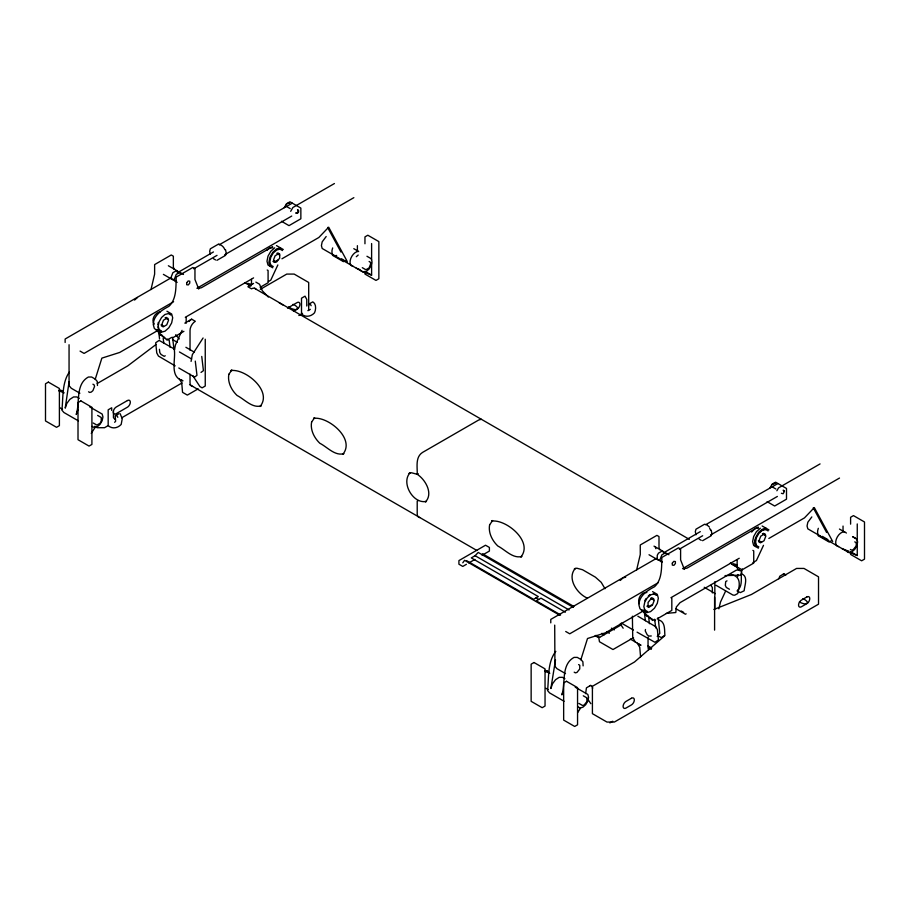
<?xml version="1.0" encoding="UTF-8"?>
<svg xmlns="http://www.w3.org/2000/svg" width="910" height="910" viewBox="0 0 910 910"><rect width="100%" height="100%" fill="white"/><g stroke="black" fill="none" stroke-linecap="round" stroke-linejoin="round"><path stroke-width="1.36" d="M737.68 576.803L737.919 574.529M742.219 568.841C739.762 575.37 743.811 585.346 737.555 590.215M159.421 334.209L164.755 337.69M69.058 344.742L69.058 381.847L65.224 408.135L66.851 403.414L69.899 399.331L73.539 396.953L76.815 396.942L79.261 398.352M159.421 349.281L159.819 352.636L161.104 354.525L164.232 356.333L165.233 355.764M645.474 629.492L645.258 630.926L647.158 634.725L648.773 636.079L651.287 635.965M718.877 608.836L720.515 602.01L725.543 591.227M157.828 324.745L158.283 322.527M297.991 211.609L297.991 210.108M755.345 539.562L755.493 544.032M151.003 289.517L154.62 274.137L154.62 264.594L171.273 254.982L173.355 256.188L173.355 267.017L174.174 269.371M636.647 569.899L640.265 554.52L640.265 544.976L656.918 535.364L658.999 536.57L658.999 547.399L659.818 549.754M95.175 379.447L101.863 358.13L119.733 352.443L157.828 330.455M580.819 659.83L587.507 638.513L605.378 632.837L643.472 610.837M77.873 409.784L76.247 414.494C80.103 402.561 75.257 384.202 88.384 377.024L91.66 377.013L95.22 379.072L97.245 381.415L97.472 385.499M555.51 659.875L550.868 688.517L552.495 683.808L555.544 679.713L559.184 677.347L562.46 677.324L564.905 678.746M562.698 692.521L561.891 694.887C565.747 682.944 560.901 664.596 574.039 657.407L577.304 657.395L580.864 659.454L582.889 661.797L583.117 665.881M778.88 578.771L779.768 576.235L783.76 573.846M182.068 330.341L175.471 344.879L174.379 350.373C175.721 360.269 169.374 376.933 182.956 380.846L180.874 379.675M277.846 264.946L270.759 280.178L268.404 281.543M763.501 545.329L756.403 560.571L752.866 562.607M655.689 627.855L654.836 620.62L655.393 620.119M203.078 337.985L192.34 354.638L191.077 361.406M284.284 207.639L286.502 203.794L289.96 201.792L300.857 208.083L300.857 218.787L289.016 225.635L281.463 221.267M290.677 211.336L292.906 207.48L334.425 183.536M644.769 600.736L646.009 598.587M769.928 488.022L772.146 484.177L775.604 482.175L786.502 488.465L786.502 499.18L774.66 506.017L767.107 501.66M776.878 490.752L778.551 487.874L820.069 463.918M91.239 433.399L95.686 426.494M577.622 712.632L580.591 708.037M751.626 532.077L755.061 528.448L758.496 528.107M462.78 562.824L464.589 560.31L559.764 615.262M69.41 372.008C61.834 382.712 63.268 397.704 61.903 410.16L63.916 412.514L78.431 420.886M555.817 651.367C547.32 662.105 549.014 677.711 547.547 690.553L549.572 692.897L564.075 701.269M114.649 422.308L115.627 421.262L115.331 417.292A1.956 1.126 60 0 1 115.968 415.517A1.956 1.126 60 0 1 117.811 417.315M308.956 309.65L307.978 310.685L310.321 309.332M266.983 250.227L269.417 248.066L272.852 247.725M466.568 560.628L533.578 599.315L538.31 596.585L471.3 557.898L475.1 555.703L478.228 552.438L573.402 607.391M134.578 300.072L137.478 297.502M286.309 204.272L288.993 202.714M297.513 212.428L296.216 213.179M274.706 247.816L270.85 251.24L268.018 256.142L266.983 261.193L268.018 265.06L272.75 267.79M277.789 260.021L274.228 262.069M326.178 236.543L322.174 241.867L321.412 245.62L322.174 248.475L363.397 272.272L366.264 271.51L369.119 268.973L371.223 265.345L371.985 261.591L371.223 258.724L366.958 256.267M356.288 256.722L358.199 255.027M620.222 580.455L622.156 578.737M771.953 484.655L774.637 483.108M648.318 596.016L650.013 594.514M651.788 604.854L648.227 606.913M760.351 528.198L756.494 531.622L753.662 536.525L752.627 541.575L753.662 545.443L758.394 548.173M759.111 532.304L761.647 530.064M811.834 516.925L807.83 522.249L807.056 526.003L807.83 528.858L849.041 552.654L851.908 551.892L854.763 549.356L856.867 545.727L857.63 541.973L856.867 539.118L852.602 536.65L856.867 539.118M664.709 635.783L634.532 661.98L592.41 686.299L592.41 713.667L606.947 722.051L614.364 722.051L818.522 604.183L818.522 576.826L803.985 568.432L796.58 568.432L751.433 594.492L713.884 609.484M156.042 344.503L127.73 365.888L97.222 383.508M201.019 372.417L203.43 370.666L201.747 356.436M657.168 618.971L657.862 618.436M218.9 243.869L210.335 248.817L209.675 251.251L210.335 254.425M177.222 272.863L213.429 251.956M170.887 277.959L65.133 339.009L65.133 342.467M193.716 268.803L217.024 255.357M224.622 254.8L291.735 216.057M216.967 260.317L225.543 255.369L226.192 252.935L225.543 249.749M173.605 301.733L84.084 353.41L80.069 351.101M196.901 288.277L353.853 197.663M272.625 246.61L201.44 287.708L197.982 288.481M281.952 258.793L318.83 237.499L328.669 227.181L347.063 261.147M253.583 277.88L185.31 317.294L186.175 317.795L186.175 323.232M184.832 323.13L191.669 319.183L195.32 321.287A7.485 4.322 -60 0 0 190.031 330.444L190.031 350.191M253.583 283.431L247.884 286.73L251.524 288.834A7.485 4.322 -60 0 1 256.108 289.243M183.911 331.331L172.536 337.894L171.671 337.394L167.008 340.078L154.29 328.317L153.255 324.449C153.562 315.315 161.65 310.139 168.885 306.351C176.688 299.276 175.88 286.741 176.221 277.061L192.874 267.449L194.956 268.655L194.956 279.495L198.733 289.016M260.135 287.321L268.086 282.726L268.086 270.509L267.221 270.008M260.271 289.369L286.752 274.081L294.158 274.081L308.695 282.475L308.695 308.763M345.39 260.544L343.479 261.648L332.446 255.278M287.514 308.126L297.058 302.62A4.072 2.355 -60 0 1 299.936 304.281A4.072 2.355 -60 0 1 297.058 309.275L293.486 311.334M115.422 415.745L118.948 413.72M308.752 304.133L312.812 301.87C316.373 303.747 316.077 309.662 314.496 312.847C310.97 316.623 305.533 317.635 301.506 313.984L301.506 298.196L305.032 296.159L306.772 299.458L306.772 306.022M111.703 410.41L111.703 407.782L108.176 409.807L108.176 425.607L104.536 427.711L97.12 427.711L94.697 426.312M121.747 417.77L182.011 382.974M298.855 315.52L302.541 313.381M198.164 388.854L187.335 395.099L182.557 392.346L181.727 382.871L179.304 378.742M418.259 473.689L417.212 474.281L411.4 472.734L409 473.473L410.035 472.87C400.696 482.709 413.288 504.504 426.471 501.342L425.436 501.945C433.535 493.618 425.436 479.581 417.212 474.281C417.485 466.966 415.142 457.207 422.502 452.452L478.717 419.999L481.367 419.283M418.259 500.534L417.212 501.126L417.212 513.797A7.485 4.322 -60 0 0 419.863 517.562M466.409 564.325L462.78 566.429L458.913 564.2L458.913 560.594L485.53 545.226L489.398 547.456L489.398 551.062L482.141 555.248M468.832 562.937L474.872 559.445M705.796 524.626L777.913 483.551M663.504 552.882L700.302 531.633M656.531 558.342L550.777 619.403L550.777 622.861M679.361 549.196L702.668 535.74M710.585 535L777.379 496.439M702.611 540.699L711.188 535.751L711.836 533.317L711.188 530.143M658.021 582.821L569.728 633.804L565.713 631.483M682.545 568.67L839.509 478.046M758.269 527.004L687.084 568.102L683.637 568.864M768.836 538.47L804.474 517.892L814.313 507.575L832.707 541.53M599.474 637.432L621.257 624.863M739.227 558.262L670.954 597.677L671.819 598.177L671.819 610.405L658.18 618.277M740.092 570.991L753.73 563.108L753.73 550.891L752.866 550.391M633.553 637.671L612.987 649.535L599.474 641.743L598.814 637.808L595.151 635.692M686.14 613.829L685.446 614.227L675.607 608.551M831.035 540.927L829.124 542.03L818.09 535.66M590.442 685.469L586.438 687.858L585.608 693.636M609.871 722.893L612.748 721.232M726.999 580.853L725.714 581.581L725.315 585.392L726.316 587.451L729.445 589.259M645.929 615.49L654.859 620.643L654.688 619.209M657.213 636.409L659.795 633.383L658.192 617.594M288.231 203.419L289.573 203.055M292.269 203.169L219.253 244.767A5.892 3.401 60 0 1 224.941 249.806M280.473 247.884L276.617 248.919L272.75 252.343L269.929 257.246L268.894 262.296L269.929 266.164M277.14 249.374L279.393 248.771L282.475 250.546M279.996 249.124L276.617 250.023L273.227 253.025L270.759 257.314L269.849 261.75L270.759 265.129M174.561 279.279L172.741 279.768L163.379 274.365M278.085 254.038L275.138 255.744L273.671 259.543L274.058 261.011M166.45 318.489L163.493 320.195L162.025 323.994L162.424 325.473M159.204 331.149L161.115 332.252L164.972 331.217L168.839 327.793L171.66 322.891L172.695 317.84L171.66 313.973L166.928 311.243M59.048 390.777L60.959 390.265L63.131 391.516L59.23 390.003M773.875 483.801L775.229 483.438M766.118 528.266L762.261 529.301L758.394 532.725L755.573 537.628L754.538 542.678L755.573 546.546M762.785 529.756L765.037 529.154L768.12 530.928M765.64 529.506L762.261 530.405L758.872 533.408L756.403 537.696L755.493 542.133L756.403 545.511M763.74 534.42L760.783 536.126L759.315 539.926L759.702 541.404M623.122 577.884L625.693 577.19M759.873 542.451L761.647 541.985M654.006 593.957L650.616 594.867L647.237 597.87L644.758 602.158L643.848 606.583L644.758 609.973M652.095 598.882L650.616 599.269L648.068 602.454L648.068 605.855M848.78 550.891L846.869 551.403L857.254 555.521L857.254 523.933M544.692 671.159L546.603 670.647L548.775 671.898L544.874 670.386M162.242 335.403L160.285 335.108M647.021 615.968L647.886 615.786M160.206 311.868C155.144 312.301 150.628 320.036 154.336 324.096M725.042 575.62L740.512 575.165L741.559 574.563L741.559 571.742M666.325 613.374L675.8 612.521L676.357 606.97L680.054 602.647L736.27 570.195L739.125 569.944M215.613 259.953L213.463 258.713M701.257 540.335L699.107 539.095M247.793 283.351L251.399 284.443M733.437 563.734L737.043 564.826M646.851 592.569C641.482 591.386 637.057 599.155 639.207 603.762M58.979 390.845L64.178 392.858M544.635 671.227L549.822 673.241M356.288 268.166L360.178 269.713M361.224 271.021L371.61 275.138L371.61 262.774M841.932 548.548L847.119 550.607M638.9 644.109L640.97 645.281L630.334 639.082M784.249 490.843L783.157 490.217L784.42 491.491L783.123 493.743L781.383 493.288M297.513 209.823L298.605 210.449L298.605 211.95L297.468 213.361L295.739 212.906M286.047 206.206L290.21 208.606M771.691 486.588L775.855 488.988M353.797 248.669L358.631 251.456A8.099 4.675 -60 0 0 350.805 258.394A8.099 4.675 -60 0 0 352.898 266.22M839.441 529.051L844.275 531.85M369.119 261.488L370.302 262.16L370.723 263.775L369.119 267.904L365.911 269.758L362.305 267.676M854.763 541.871L855.946 542.553L856.367 544.157L855.946 546.25L853.159 549.708L851.555 550.14L850.384 549.469M366.673 272.283L371.61 275.138M852.317 552.666L857.254 555.521M341.603 258.827L344.048 260.237M344.719 260.635L347.165 262.046M822.356 536.388L827.918 539.607M276.492 245.586L283.306 249.522M762.136 525.969L768.95 529.904M277.789 252.9L279.7 254.004L279.7 258.11L276.617 261.943L274.831 262.421L272.932 261.318M763.433 533.294L765.344 534.386L765.822 536.172L764.036 540.756L760.487 542.804L758.576 541.7M276.788 253.287L279.165 254.663M762.432 533.669L764.809 535.046M273.842 260.886L275.138 261.636M758.405 540.654L760.783 542.019M270.145 264.776L273.227 266.562M755.789 545.158L758.872 546.944M255.869 282.111L259.509 284.216L262.364 290.802L268.336 297.024M244.665 282.635L250.796 286.172M254.47 288.299L689.336 539.357M730.332 563.028L740.842 569.103M279.142 302.746L282.782 304.93M731.913 564.291L737.532 567.533M737.475 568.932L739.898 570.342M741.24 573.766C748.759 576.144 744.516 585.426 744.175 590.772L740.353 592.603L737.02 590.909M731.128 574.426C741.593 576.701 739.637 585.403 737.726 593.536L734.711 595.197L732.994 595.083L715.999 585.266M168.361 265.743L177.712 271.146L178.201 272.966M183.479 274.467L179.85 272.374L176.21 274.479L174.39 279.177L174.879 280.997L177.166 282.327M654.006 546.125L663.356 551.528M668.941 554.747L665.494 552.768L661.854 554.861L660.034 559.559L660.523 561.379L661.854 562.152M180.965 273.489L176.256 270.77L172.866 272.727L171.182 277.084L171.626 278.779L176.335 281.497M666.609 553.871L661.9 551.153L658.51 553.109L657.27 555.248L657.27 559.161L661.98 561.88M710.881 585.403L712.359 587.496L712.359 592.933M649.023 554.747L658.385 560.15M704.226 587.28L715.283 593.661M652.572 591.625L657.304 594.355L658.339 598.223L657.304 603.273L654.483 608.176L650.616 611.6L646.76 612.635L642.016 609.893M170.83 315.008L168.361 313.575L164.972 314.485L161.593 317.476L159.113 321.776L158.204 326.201L159.113 329.579M653.391 593.604L656.474 595.39M681.226 610.985L683.683 612.407M166.143 317.363L168.054 318.466L168.532 320.24L166.746 324.825L163.197 326.883L161.286 325.78M651.788 597.745L653.698 598.848L654.176 600.623L652.402 605.207L648.841 607.266L646.93 606.162M165.142 317.738L167.531 319.114M650.786 598.132L653.175 599.497M161.115 324.722L163.493 326.099M647.84 605.73L649.148 606.481M161.593 331.012L158.511 329.238L157.896 326.974M644.155 609.62L647.237 611.395M158.283 330.614L156.372 329.511L161.115 332.252M658.942 619.983C665.472 622.008 664.391 629.936 664.88 635.237L661.377 637.603L658.089 635.885M172.502 339.544L177.37 342.365M185.902 347.29L194.433 352.215M166.985 338.975L169.214 340.26L170.022 347.279M652.652 620.472L639.935 608.699L638.9 604.832C639.207 595.697 647.294 590.522 654.529 586.734C662.332 579.659 661.524 567.135 661.866 557.443L678.519 547.831L680.6 549.037L680.6 559.877L684.377 569.41M637.865 616.218L655.78 626.728L657.373 629.663L658.431 639.923L654.927 642.289L637.068 632.154M174.572 349.156L159.136 340.408L155.701 342.74L156.759 352.943L158.454 356.072L175.152 365.877M179.452 351.965L191.635 359.006M587.098 598.006C576.917 593.559 566.611 578.009 575.37 568.329L574.335 568.932L576.735 568.181L582.548 569.74L595.39 577.156L601.203 582.309L604.991 588.713M621.28 623.043L633.428 630.05M178.792 367.981L194.569 377.093L196.981 375.352L195.286 361.111M648.011 645.941L651.708 648.068M648.819 647.943L651.276 649.365M189.542 384.6L476.863 550.47M482.482 553.724L573.857 606.469M611.395 628.15L614.375 629.868M475.1 555.703L569.08 609.962M606.913 631.813L609.347 633.223M565.36 612.202L540.984 598.132L536.263 600.862L560.628 614.933M601.908 633.303L604.342 634.714M535.945 597.95L538.629 599.497M595.959 635.328L599.622 637.444M92.934 384.191L94.105 384.873L94.538 386.477L92.934 390.617L91.33 392.039L89.726 392.46L88.554 391.789M578.578 664.573L579.75 665.255L579.75 668.964L576.974 672.422L575.37 672.854L574.199 672.171M79.875 393.222L71.31 388.274L69.285 385.931L69.058 381.847M565.519 673.605L556.954 668.657L554.929 666.313L554.702 625.124M89.578 406.793L102.17 414.061L102.944 416.928L102.17 420.67L100.077 424.299L97.222 426.835L94.356 427.609L92.183 426.358M575.234 687.175L587.826 694.444L588.588 697.31L587.826 701.053L585.721 704.681L582.866 707.229L580 707.991L577.827 706.74M97.643 415.415L101.249 417.497L101.249 421.205L100.077 423.241L96.869 425.095L93.264 423.002M583.287 695.797L586.893 697.879L586.893 701.587L584.118 705.045L582.514 705.478L578.908 703.396M108.176 425.607C112.203 429.247 117.652 428.235 121.178 424.458L122.224 418.85L120.188 413.732M60.253 407.919L62.506 409.216M545.898 688.301L548.15 689.598M709.402 527.061L706.979 524.911L704.545 524.251L695.979 529.199L695.32 531.633L695.979 534.807M114.978 419.373L113.443 417.644L113.443 411.07M175.698 334.721L179.259 338.941M590.84 703.692L587.212 698.38M635.26 642.005L632.723 637.421L632.393 616.195M637.33 643.177L639.741 647.306L640.572 656.781M620.29 623.828L623.168 628.218M192.761 375.637L199.938 386.591L202.111 387.842L205.25 386.033L205.25 339.237M813.256 507.803L826.598 532.452M327.6 227.42L340.954 252.059M783.635 490.49L783.817 491.138M764.73 534.045L765.208 535.819M655.337 546.899L655.826 548.719M653.096 598.496L653.562 600.27M279.086 253.651L279.563 255.437M648.784 618.095L649.444 623.725M644.257 611.349L645.372 620.745M172.559 337.291L173.992 349.372M163.174 338.008L163.811 343.4M158.761 332.23L159.557 338.907M850.6 524.149L850.6 517.267L853.466 515.606L864.5 521.987L864.5 559.149L861.634 560.799L850.6 554.429L850.6 551.676M843.035 526.06L843.035 531.474M737.145 559.775L737.145 567.931M714.839 581.706L714.839 608.506M714.589 597.404L714.589 630.13M648.045 637.193L648.045 647.067A7.485 4.322 -60 0 0 648.75 649.717M371.61 243.55L371.61 260.032M364.955 243.766L364.955 236.884L367.822 235.224L378.856 241.594L378.856 278.756L375.989 280.416L364.955 274.046L364.955 271.294M357.391 245.677L357.391 251.092M251.501 279.393L251.501 284.83M190.031 374.169L190.031 382.632A7.485 4.322 -60 0 0 192.67 386.397M189.03 321.526A7.485 4.322 -60 0 1 191.669 319.183M589.964 685.821A1.956 1.126 60 0 1 591.818 686.151A1.956 1.126 60 0 1 592.456 688.665M783.294 574.199A1.956 1.126 60 0 1 785.683 575.393M802.847 598.7A11.568 6.677 0 0 1 807.705 602.761L805.532 604.012A11.568 6.677 0 0 1 799.424 601.908M336.654 255.448A8.099 4.675 -60 0 1 332.673 247.929M820.422 536.138A8.099 4.675 -60 0 1 818.317 528.312M838.542 546.603A8.099 4.675 -60 0 1 837.359 536.889A8.099 4.675 -60 0 1 846.368 533.055M709.652 528.369A5.892 3.401 60 0 1 710.585 530.189M308.649 305.68A1.956 1.126 60 0 1 309.286 303.906A1.956 1.126 60 0 1 311.14 305.703M293.02 304.361A11.568 6.677 0 0 1 297.877 308.422L295.716 309.673A11.568 6.677 0 0 1 288.675 306.863M228.854 374.283C227.375 382.166 231.47 390.117 237.066 395.463C244.517 399.262 252.127 408.419 261.136 405.883L260.089 406.486C272.943 391.038 245.074 368.254 230.821 370.598L231.857 370.006L228.854 374.283M311.607 422.058C310.128 429.952 314.234 437.892 319.82 443.25C327.281 447.049 334.88 456.194 343.889 453.669L342.854 454.261C355.696 438.813 327.827 416.029 313.575 418.384L314.61 417.781L311.607 422.058M489.614 524.831C488.135 532.714 492.23 540.665 497.827 546.011C505.277 549.811 512.887 558.967 521.896 556.431L520.85 557.034C533.692 541.587 505.835 518.802 491.571 521.146L492.617 520.554L489.614 524.831M186.675 282.782L186.675 284.716L188.29 284.944L189.746 283.124L189.746 281.179L188.131 280.962L186.675 282.782M672.319 563.165L672.319 565.11L673.935 565.326L675.391 563.506L675.391 561.572L673.787 561.345L672.319 563.165M48.367 382.12L45.5 383.781L45.5 420.943L56.534 427.313L59.4 425.664L59.4 388.502L48.367 382.12M80.876 400.889L78.01 402.55L78.01 439.712L89.043 446.082L91.91 444.433L91.91 407.271L80.876 400.889M127.423 400.559L116.173 407.054A4.072 2.355 -60 0 0 113.284 412.048A4.072 2.355 -60 0 0 116.173 413.709L127.423 407.202A4.072 2.355 -60 0 0 130.312 402.22A4.072 2.355 -60 0 0 127.423 400.559M534.011 662.514L531.144 664.163L531.144 701.326L542.178 707.696L545.044 706.046L545.044 668.884L534.011 662.514M566.52 681.283L563.654 682.932L563.654 720.094L574.688 726.464L577.554 724.815L577.554 687.653L566.52 681.283M631.438 698.254L626 701.405A4.072 2.355 -60 0 0 623.111 706.387A4.072 2.355 -60 0 0 626 708.048L631.438 704.909A4.072 2.355 -60 0 0 634.315 699.915A4.072 2.355 -60 0 0 631.438 698.254M806.886 596.96L801.437 600.111A4.072 2.355 -60 0 0 798.559 605.093A4.072 2.355 -60 0 0 801.437 606.765L806.886 603.614A4.072 2.355 -60 0 0 809.763 598.632A4.072 2.355 -60 0 0 806.886 596.96"/></g></svg>
